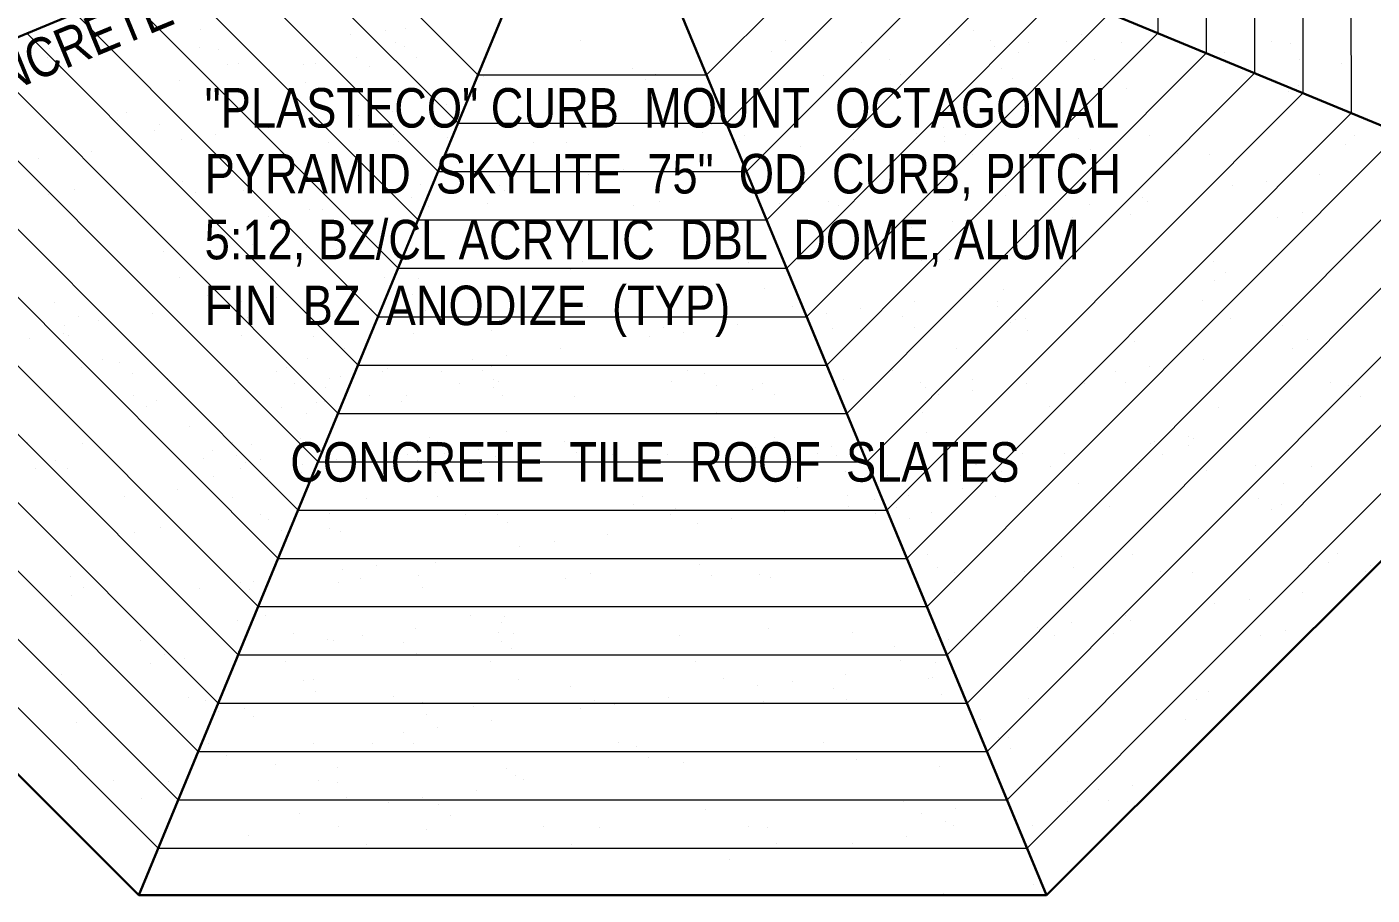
# Model space of a CAD drawing. Header units: inches. Extents: x 12249 to 15396, y 2989 to 4446.
# Drawn here: x 13639.4 to 13945.8, y 3487.5 to 3685.4 of the extents above; entities that cross this region are included whole.
import ezdxf

# ---------------------------------------------------------------- set-up
doc = ezdxf.new("R2010")
doc.units = ezdxf.units.IN
doc.header["$MEASUREMENT"] = 0
doc.layers.add('ROOF LINE', color=7, linetype='Continuous', lineweight=30)
doc.layers.add('ROOFLINE', color=7, linetype='Continuous', lineweight=30)
doc.styles.add('ARCHENT', font='technical.ttf', dxfattribs={"height": 6})

msp = doc.modelspace()

# ---------------------------------------------------------------- linework, layer by layer
at = {"layer": 'ROOF LINE', "color": 93, "lineweight": 9}
for p, q in [((13918.91, 3799.9), (13919.04, 3674.81)), ((13907.92, 3795.34), (13908.04, 3679.36)), ((13896.93, 3790.78), (13897.04, 3683.92)), ((13929.98, 3731.66), (13930.04, 3670.25)), ((13940.98, 3723.47), (13941.04, 3665.7)), ((13742.17, 3674.41), (13705.4, 3711.25)), ((13831, 3711.27), (13794.24, 3674.41)), ((13737.62, 3663.4), (13694.41, 3706.69)), ((13842.01, 3706.72), (13798.8, 3663.4)), ((13733.07, 3652.39), (13683.42, 3702.14)), ((13853.01, 3702.17), (13803.36, 3652.39)), ((13728.52, 3641.38), (13672.43, 3697.58)), ((13864.02, 3697.62), (13807.93, 3641.38)), ((13723.97, 3630.37), (13661.44, 3693.02)), ((13875.02, 3693.07), (13812.49, 3630.37)), ((13719.41, 3619.33), (13650.42, 3688.45)), ((13886.03, 3688.52), (13817.02, 3619.33)), ((13714.85, 3608.31), (13639.42, 3683.89)), ((13897.04, 3683.92), (13821.63, 3608.31)), ((13710.3, 3597.3), (13628.43, 3679.33)), ((13908.04, 3679.36), (13826.2, 3597.3)), ((13705.75, 3586.29), (13617.44, 3674.77)), ((13742.17, 3674.41), (13794.24, 3674.41)), ((13919.04, 3674.81), (13830.76, 3586.29)), ((13701.2, 3575.28), (13606.45, 3670.21)), ((13930.04, 3670.25), (13835.32, 3575.28)), ((13696.65, 3564.27), (13595.46, 3665.65)), ((13941.04, 3665.7), (13839.88, 3564.27)), ((13737.62, 3663.4), (13798.8, 3663.4)), ((13692.1, 3553.26), (13584.47, 3661.09)), ((13952.05, 3661.14), (13844.45, 3553.26)), ((13687.55, 3542.25), (13573.48, 3656.54)), ((13963.05, 3656.59), (13849.01, 3542.25)), ((13683, 3531.24), (13562.49, 3651.98)), ((13733.07, 3652.39), (13803.36, 3652.39)), ((13974.05, 3652.04), (13853.57, 3531.24)), ((13678.45, 3520.23), (13551.5, 3647.42)), ((13985.05, 3647.48), (13858.14, 3520.23)), ((13673.9, 3509.22), (13540.51, 3642.86)), ((13728.52, 3641.38), (13807.93, 3641.38)), ((13996.05, 3642.93), (13862.7, 3509.22)), ((13669.35, 3498.22), (13529.52, 3638.3)), ((14007.05, 3638.37), (13867.26, 3498.22)), ((13723.97, 3630.37), (13812.49, 3630.37)), ((13719.41, 3619.33), (13817.02, 3619.33)), ((13714.85, 3608.31), (13821.63, 3608.31)), ((13710.3, 3597.3), (13826.2, 3597.3)), ((13705.75, 3586.29), (13830.76, 3586.29)), ((13701.2, 3575.28), (13835.32, 3575.28)), ((13696.65, 3564.27), (13839.88, 3564.27)), ((13692.1, 3553.26), (13844.45, 3553.26)), ((13687.55, 3542.25), (13849.01, 3542.25)), ((13683, 3531.24), (13853.57, 3531.24)), ((13678.45, 3520.23), (13858.14, 3520.23)), ((13673.9, 3509.22), (13862.7, 3509.22)), ((13669.35, 3498.22), (13867.26, 3498.22))]:
    msp.add_line(p, q, dxfattribs=at)
at = {"layer": 'ROOF LINE', "color": 93}
for p, q in [((13729.17, 3721.11), (13518.38, 3633.68)), ((13807.16, 3721.13), (14018.07, 3633.81)), ((13752.03, 3698.26), (13664.93, 3487.54)), ((13784.34, 3698.28), (13871.69, 3487.54))]:
    msp.add_line(p, q, dxfattribs=at)
at = {"layer": 'ROOF LINE'}
for p, q in [((13664.93, 3487.54), (13518.38, 3633.68)), ((14018.07, 3633.81), (13871.69, 3487.54)), ((13871.69, 3487.54), (13664.93, 3487.54))]:
    msp.add_line(p, q, dxfattribs=at)
at = {"layer": 'ROOFLINE', "color": 7, "linetype": 'Continuous', "lineweight": 25, "ltscale": 100}
for p, q in [((13668.81, 3684.44), (13668.81, 3684.44)), ((13679.04, 3684.87), (13679.04, 3684.87)), ((13713.18, 3683.52), (13713.18, 3683.52)), ((13720.99, 3684.55), (13720.99, 3684.55)), ((13725.76, 3684.95), (13725.76, 3684.95)), ((13854.95, 3684.54), (13854.95, 3684.54)), ((13879.72, 3683.51), (13879.72, 3683.51)), ((13907.95, 3685.29), (13907.95, 3685.29)), ((13644.58, 3680.49), (13644.58, 3680.49)), ((13678.68, 3680.74), (13678.68, 3680.74)), ((13682.95, 3680.31), (13682.95, 3680.31)), ((13718.86, 3682.09), (13718.86, 3682.09)), ((13723.46, 3681.77), (13723.46, 3681.77)), ((13725.4, 3680.83), (13725.4, 3680.83)), ((13765.57, 3682.17), (13765.57, 3682.17)), ((13812.29, 3682.26), (13812.29, 3682.26)), ((13829.54, 3681.88), (13829.54, 3681.88)), ((13849.59, 3681.3), (13849.59, 3681.3)), ((13859, 3682.34), (13859, 3682.34)), ((13859.72, 3680.87), (13859.72, 3680.87)), ((13867.53, 3681.9), (13867.53, 3681.9)), ((13876.25, 3681.96), (13876.25, 3681.96)), ((13888.86, 3681.8), (13888.86, 3681.8)), ((13922.96, 3682.05), (13922.96, 3682.05)), ((13927.23, 3681.61), (13927.23, 3681.61)), ((13644.21, 3678.42), (13644.21, 3678.42)), ((13649.35, 3677.18), (13649.35, 3677.18)), ((13687.72, 3676.99), (13687.72, 3676.99)), ((13705.12, 3677.09), (13705.12, 3677.09)), ((13714.58, 3678.37), (13714.58, 3678.37)), ((13728.24, 3678.45), (13728.24, 3678.45)), ((13809.08, 3679.84), (13809.08, 3679.84)), ((13835.86, 3677.85), (13835.86, 3677.85)), ((13865.4, 3679.44), (13865.4, 3679.44)), ((13882.57, 3677.93), (13882.57, 3677.93)), ((13912.11, 3679.52), (13912.11, 3679.52)), ((13929.29, 3678.02), (13929.29, 3678.02)), ((13938.85, 3677.04), (13938.85, 3677.04)), ((13646.97, 3675.88), (13646.97, 3675.88)), ((13685.01, 3676.71), (13685.01, 3676.71)), ((13694.58, 3675.74), (13694.58, 3675.74)), ((13702.38, 3676.77), (13702.38, 3676.77)), ((13717.43, 3676.32), (13717.43, 3676.32)), ((13743.33, 3674.06), (13743.33, 3674.06)), ((13777.45, 3675.81), (13777.45, 3675.81)), ((13782.59, 3674.57), (13782.59, 3674.57)), ((13820.97, 3674.38), (13820.97, 3674.38)), ((13838.36, 3674.48), (13838.36, 3674.48)), ((13861.48, 3675.84), (13861.48, 3675.84)), ((13918.48, 3674.36), (13918.48, 3674.36)), ((13674.2, 3673.06), (13674.2, 3673.06)), ((13702.82, 3672.6), (13702.82, 3672.6)), ((13780.22, 3673.27), (13780.22, 3673.27)), ((13863.97, 3673.67), (13863.97, 3673.67)), ((13889.87, 3671.41), (13889.87, 3671.41)), ((13923.99, 3673.16), (13923.99, 3673.16)), ((13929.13, 3671.91), (13929.13, 3671.91)), ((13849.35, 3669.95), (13849.35, 3669.95)), ((13926.75, 3670.62), (13926.75, 3670.62)), ((13662.06, 3665.84), (13662.06, 3665.84)), ((13708.77, 3665.93), (13708.77, 3665.93)), ((13714.9, 3665.06), (13714.9, 3665.06)), ((13722.71, 3666.09), (13722.71, 3666.09)), ((13734.9, 3667.7), (13734.9, 3667.7)), ((13868.15, 3665.09), (13868.15, 3665.09)), ((13660.02, 3663.93), (13660.02, 3663.93)), ((13668.39, 3661.81), (13668.39, 3661.81)), ((13669.64, 3663.11), (13669.64, 3663.11)), ((13694.53, 3662.38), (13694.53, 3662.38)), ((13701.88, 3663.06), (13701.88, 3663.06)), ((13708.9, 3663.61), (13708.9, 3663.61)), ((13715.1, 3661.9), (13715.1, 3661.9)), ((13720.05, 3663.41), (13720.05, 3663.41)), ((13732.36, 3662.64), (13732.36, 3662.64)), ((13748.59, 3663.15), (13748.59, 3663.15)), ((13795.3, 3663.23), (13795.3, 3663.23)), ((13842.02, 3663.32), (13842.02, 3663.32)), ((13848.14, 3662.45), (13848.14, 3662.45)), ((13855.95, 3663.48), (13855.95, 3663.48)), ((13674.52, 3659.75), (13674.52, 3659.75)), ((13682.33, 3660.78), (13682.33, 3660.78)), ((13708.21, 3659.03), (13708.21, 3659.03)), ((13722.81, 3660.88), (13722.81, 3660.88)), ((13723.99, 3659.23), (13723.99, 3659.23)), ((13735.12, 3660.11), (13735.12, 3660.11)), ((13754.92, 3659.12), (13754.92, 3659.12)), ((13762.36, 3659.04), (13762.36, 3659.04)), ((13793.27, 3661.31), (13793.27, 3661.31)), ((13801.63, 3659.2), (13801.63, 3659.2)), ((13802.88, 3660.5), (13802.88, 3660.5)), ((13827.77, 3659.77), (13827.77, 3659.77)), ((13842.14, 3661), (13842.14, 3661)), ((13848.34, 3659.29), (13848.34, 3659.29)), ((13848.42, 3660.41), (13848.42, 3660.41)), ((13853.29, 3660.8), (13853.29, 3660.8)), ((13878.9, 3659.99), (13878.9, 3659.99)), ((13895.13, 3660.5), (13895.13, 3660.5)), ((13939.8, 3658.66), (13939.8, 3658.66)), ((13941.84, 3660.58), (13941.84, 3660.58)), ((13654.15, 3657.07), (13654.15, 3657.07)), ((13807.77, 3657.14), (13807.77, 3657.14)), ((13815.57, 3658.17), (13815.57, 3658.17)), ((13854.74, 3656.38), (13854.74, 3656.38)), ((13856.05, 3658.27), (13856.05, 3658.27)), ((13870.53, 3656.58), (13870.53, 3656.58)), ((13881.66, 3657.46), (13881.66, 3657.46)), ((13901.45, 3656.47), (13901.45, 3656.47)), ((13908.9, 3656.39), (13908.9, 3656.39)), ((13641.95, 3655.46), (13641.95, 3655.46)), ((13775.2, 3652.85), (13775.2, 3652.85)), ((13787.39, 3654.46), (13787.39, 3654.46)), ((13674.95, 3650.24), (13674.95, 3650.24)), ((13729.18, 3649.55), (13729.18, 3649.55)), ((13767.39, 3651.82), (13767.39, 3651.82)), ((13921.73, 3650.2), (13921.73, 3650.2)), ((13933.93, 3651.81), (13933.93, 3651.81)), ((13644.45, 3647.22), (13644.45, 3647.22)), ((13650.3, 3648.27), (13650.3, 3648.27)), ((13677.72, 3647.71), (13677.72, 3647.71)), ((13688.67, 3648.09), (13688.67, 3648.09)), ((13691.16, 3647.31), (13691.16, 3647.31)), ((13727.01, 3646.51), (13727.01, 3646.51)), ((13734.82, 3647.53), (13734.82, 3647.53)), ((13747.02, 3649.14), (13747.02, 3649.14)), ((13748.17, 3648.15), (13748.17, 3648.15)), ((13808.2, 3647.63), (13808.2, 3647.63)), ((13862.42, 3646.94), (13862.42, 3646.94)), ((13893.55, 3646.49), (13893.55, 3646.49)), ((13913.93, 3649.17), (13913.93, 3649.17)), ((13703.76, 3643.7), (13703.76, 3643.7)), ((13706.64, 3643.82), (13706.64, 3643.82)), ((13730.98, 3644.53), (13730.98, 3644.53)), ((13744.28, 3645.16), (13744.28, 3645.16)), ((13777.69, 3644.61), (13777.69, 3644.61)), ((13783.54, 3645.66), (13783.54, 3645.66)), ((13810.96, 3645.1), (13810.96, 3645.1)), ((13821.91, 3645.48), (13821.91, 3645.48)), ((13824.4, 3644.7), (13824.4, 3644.7)), ((13873.55, 3643.86), (13873.55, 3643.86)), ((13881.36, 3644.88), (13881.36, 3644.88)), ((13894.71, 3645.5), (13894.71, 3645.5)), ((13694.44, 3642.22), (13694.44, 3642.22)), ((13850.3, 3641.05), (13850.3, 3641.05)), ((13853.17, 3641.17), (13853.17, 3641.17)), ((13877.51, 3641.88), (13877.51, 3641.88)), ((13890.81, 3642.51), (13890.81, 3642.51)), ((13924.22, 3641.96), (13924.22, 3641.96)), ((13930.08, 3643.01), (13930.08, 3643.01)), ((13840.98, 3639.57), (13840.98, 3639.57)), ((13670.58, 3634.21), (13670.58, 3634.21)), ((13690.77, 3635.75), (13690.77, 3635.75)), ((13703.08, 3634.98), (13703.08, 3634.98)), ((13709.84, 3634.71), (13709.84, 3634.71)), ((13763.1, 3634.47), (13763.1, 3634.47)), ((13765.87, 3631.94), (13765.87, 3631.94)), ((13803.82, 3631.6), (13803.82, 3631.6)), ((13824.01, 3633.14), (13824.01, 3633.14)), ((13843.09, 3632.1), (13843.09, 3632.1)), ((13849.62, 3632.33), (13849.62, 3632.33)), ((13909.64, 3631.82), (13909.64, 3631.82)), ((13674.18, 3628.28), (13674.18, 3628.28)), ((13720.89, 3628.37), (13720.89, 3628.37)), ((13724.94, 3630.32), (13724.94, 3630.32)), ((13728.73, 3628.05), (13728.73, 3628.05)), ((13763.31, 3630.14), (13763.31, 3630.14)), ((13912.4, 3629.29), (13912.4, 3629.29)), ((13708.36, 3625.37), (13708.36, 3625.37)), ((13713.99, 3625.5), (13713.99, 3625.5)), ((13760.71, 3625.59), (13760.71, 3625.59)), ((13807.42, 3625.67), (13807.42, 3625.67)), ((13854.13, 3625.76), (13854.13, 3625.76)), ((13861.97, 3625.44), (13861.97, 3625.44)), ((13871.47, 3627.67), (13871.47, 3627.67)), ((13909.84, 3627.49), (13909.84, 3627.49)), ((13645.68, 3622.59), (13645.68, 3622.59)), ((13680.5, 3624.25), (13680.5, 3624.25)), ((13688.35, 3622.73), (13688.35, 3622.73)), ((13696.16, 3623.76), (13696.16, 3623.76)), ((13705.7, 3622.07), (13705.7, 3622.07)), ((13727.21, 3624.34), (13727.21, 3624.34)), ((13841.6, 3622.75), (13841.6, 3622.75)), ((13860.53, 3622.85), (13860.53, 3622.85)), ((13907.24, 3622.94), (13907.24, 3622.94)), ((13651.24, 3619.37), (13651.24, 3619.37)), ((13667.98, 3620.05), (13667.98, 3620.05)), ((13689.61, 3619.19), (13689.61, 3619.19)), ((13708.46, 3619.54), (13708.46, 3619.54)), ((13718.01, 3621.3), (13718.01, 3621.3)), ((13720.32, 3621.47), (13720.32, 3621.47)), ((13720.78, 3618.77), (13720.78, 3618.77)), ((13730.13, 3620.65), (13730.13, 3620.65)), ((13767.03, 3621.56), (13767.03, 3621.56)), ((13778.92, 3619.98), (13778.92, 3619.98)), ((13813.74, 3621.64), (13813.74, 3621.64)), ((13821.6, 3620.12), (13821.6, 3620.12)), ((13829.4, 3621.15), (13829.4, 3621.15)), ((13838.94, 3619.46), (13838.94, 3619.46)), ((13860.46, 3621.73), (13860.46, 3621.73)), ((13866.86, 3618.82), (13866.86, 3618.82)), ((13913.57, 3618.91), (13913.57, 3618.91)), ((13647.98, 3617.42), (13647.98, 3617.42)), ((13655.78, 3618.44), (13655.78, 3618.44)), ((13745.22, 3616.26), (13745.22, 3616.26)), ((13784.48, 3616.76), (13784.48, 3616.76)), ((13789.03, 3615.83), (13789.03, 3615.83)), ((13801.22, 3617.44), (13801.22, 3617.44)), ((13822.86, 3616.58), (13822.86, 3616.58)), ((13841.71, 3616.93), (13841.71, 3616.93)), ((13863.37, 3618.04), (13863.37, 3618.04)), ((13864.55, 3618.65), (13864.55, 3618.65)), ((13867.31, 3616.12), (13867.31, 3616.12)), ((13925.45, 3617.33), (13925.45, 3617.33)), ((13639.91, 3614.44), (13639.91, 3614.44)), ((13647.72, 3615.47), (13647.72, 3615.47)), ((13647.77, 3613.54), (13647.77, 3613.54)), ((13648.87, 3615.09), (13648.87, 3615.09)), ((13688.28, 3615), (13688.28, 3615)), ((13704.71, 3614.8), (13704.71, 3614.8)), ((13708.9, 3614.57), (13708.9, 3614.57)), ((13727.55, 3615.51), (13727.55, 3615.51)), ((13781.22, 3614.81), (13781.22, 3614.81)), ((13891.76, 3613.61), (13891.76, 3613.61)), ((13931.02, 3614.11), (13931.02, 3614.11)), ((13935.56, 3613.18), (13935.56, 3613.18)), ((13656.56, 3609.66), (13656.56, 3609.66)), ((13703.27, 3609.75), (13703.27, 3609.75)), ((13711.66, 3612.04), (13711.66, 3612.04)), ((13748.65, 3610.52), (13748.65, 3610.52)), ((13760.85, 3612.12), (13760.85, 3612.12)), ((13851.24, 3612.15), (13851.24, 3612.15)), ((13927.76, 3612.16), (13927.76, 3612.16)), ((13651.93, 3607.77), (13651.93, 3607.77)), ((13660.61, 3608.91), (13660.61, 3608.91)), ((13696.38, 3606.88), (13696.38, 3606.88)), ((13698.64, 3607.86), (13698.64, 3607.86)), ((13720.47, 3606.81), (13720.47, 3606.81)), ((13721.51, 3607.58), (13721.51, 3607.58)), ((13733.83, 3606.81), (13733.83, 3606.81)), ((13740.84, 3609.49), (13740.84, 3609.49)), ((13743.09, 3606.97), (13743.09, 3606.97)), ((13745.35, 3607.94), (13745.35, 3607.94)), ((13789.8, 3607.05), (13789.8, 3607.05)), ((13836.52, 3607.13), (13836.52, 3607.13)), ((13887.38, 3606.84), (13887.38, 3606.84)), ((13895.19, 3607.87), (13895.19, 3607.87)), ((13907.38, 3609.47), (13907.38, 3609.47)), ((13663.37, 3606.37), (13663.37, 3606.37)), ((13671.52, 3605.31), (13671.52, 3605.31)), ((13685.94, 3605.97), (13685.94, 3605.97)), ((13688.7, 3603.44), (13688.7, 3603.44)), ((13700.47, 3604.17), (13700.47, 3604.17)), ((13708.27, 3605.2), (13708.27, 3605.2)), ((13710.79, 3605.81), (13710.79, 3605.81)), ((13737.88, 3604), (13737.88, 3604)), ((13745.69, 3605.03), (13745.69, 3605.03)), ((13746.85, 3604.65), (13746.85, 3604.65)), ((13786.26, 3604.56), (13786.26, 3604.56)), ((13793.85, 3606.3), (13793.85, 3606.3)), ((13796.61, 3603.76), (13796.61, 3603.76)), ((13806.87, 3604.13), (13806.87, 3604.13)), ((13825.52, 3605.06), (13825.52, 3605.06)), ((13842.91, 3604.23), (13842.91, 3604.23)), ((13854.75, 3604.97), (13854.75, 3604.97)), ((13867, 3604.16), (13867, 3604.16)), ((13880.36, 3604.16), (13880.36, 3604.16)), ((13889.63, 3604.31), (13889.63, 3604.31)), ((13936.34, 3604.4), (13936.34, 3604.4)), ((13940.38, 3603.65), (13940.38, 3603.65)), ((13663.8, 3601.41), (13663.8, 3601.41)), ((13707.37, 3603.29), (13707.37, 3603.29)), ((13717.51, 3601.32), (13717.51, 3601.32)), ((13725.88, 3601.42), (13725.88, 3601.42)), ((13745.74, 3603.1), (13745.74, 3603.1)), ((13747.83, 3601.44), (13747.83, 3601.44)), ((13764.25, 3601.24), (13764.25, 3601.24)), ((13804.77, 3602.7), (13804.77, 3602.7)), ((13809.63, 3601.6), (13809.63, 3601.6)), ((13844.03, 3603.2), (13844.03, 3603.2)), ((13847, 3601.52), (13847, 3601.52)), ((13854.81, 3602.55), (13854.81, 3602.55)), ((13943.15, 3601.11), (13943.15, 3601.11)), ((13666.57, 3598.87), (13666.57, 3598.87)), ((13668.95, 3600.17), (13668.95, 3600.17)), ((13697.51, 3598.68), (13697.51, 3598.68)), ((13705.32, 3599.71), (13705.32, 3599.71)), ((13707.32, 3599.98), (13707.32, 3599.98)), ((13724.71, 3600.08), (13724.71, 3600.08)), ((13749.9, 3597.33), (13749.9, 3597.33)), ((13796.61, 3597.42), (13796.61, 3597.42)), ((13843.32, 3597.5), (13843.32, 3597.5)), ((13872.42, 3598.77), (13872.42, 3598.77)), ((13910.79, 3598.59), (13910.79, 3598.59)), ((13676.42, 3594.42), (13676.42, 3594.42)), ((13703.19, 3597.25), (13703.19, 3597.25)), ((13701.75, 3591.48), (13701.75, 3591.48)), ((13731.07, 3591.74), (13731.07, 3591.74)), ((13748.76, 3593.13), (13748.76, 3593.13)), ((13809.66, 3591.81), (13809.66, 3591.81)), ((13844.23, 3592.88), (13844.23, 3592.88)), ((13903.98, 3591.93), (13903.98, 3591.93)), ((13905.14, 3591.55), (13905.14, 3591.55)), ((13944.55, 3591.47), (13944.55, 3591.47)), ((13639.58, 3590.64), (13639.58, 3590.64)), ((13652.19, 3590.47), (13652.19, 3590.47)), ((13681.66, 3588.83), (13681.66, 3588.83)), ((13686.29, 3590.72), (13686.29, 3590.72)), ((13690.56, 3590.28), (13690.56, 3590.28)), ((13722.19, 3588.35), (13722.19, 3588.35)), ((13727.66, 3589.22), (13727.66, 3589.22)), ((13728.37, 3588.92), (13728.37, 3588.92)), ((13733, 3590.81), (13733, 3590.81)), ((13742.3, 3589.08), (13742.3, 3589.08)), ((13751.52, 3590.6), (13751.52, 3590.6)), ((13754.5, 3590.69), (13754.5, 3590.69)), ((13761.78, 3590.96), (13761.78, 3590.96)), ((13764.54, 3588.43), (13764.54, 3588.43)), ((13766.92, 3589.72), (13766.92, 3589.72)), ((13805.29, 3589.54), (13805.29, 3589.54)), ((13819.53, 3588.11), (13819.53, 3588.11)), ((13822.68, 3589.64), (13822.68, 3589.64)), ((13845.8, 3591), (13845.8, 3591)), ((13847, 3590.35), (13847, 3590.35)), ((13864.31, 3589.13), (13864.31, 3589.13)), ((13865.66, 3590.19), (13865.66, 3590.19)), ((13866.25, 3588.2), (13866.25, 3588.2)), ((13875.8, 3588.22), (13875.8, 3588.22)), ((13895.29, 3590.48), (13895.29, 3590.48)), ((13896.18, 3590.91), (13896.18, 3590.91)), ((13904.04, 3590.01), (13904.04, 3590.01)), ((13645.9, 3586.61), (13645.9, 3586.61)), ((13679.62, 3586.92), (13679.62, 3586.92)), ((13687.14, 3587.76), (13687.14, 3587.76)), ((13689.23, 3586.1), (13689.23, 3586.1)), ((13692.62, 3586.69), (13692.62, 3586.69)), ((13702.18, 3585.72), (13702.18, 3585.72)), ((13705.65, 3585.9), (13705.65, 3585.9)), ((13709.99, 3586.74), (13709.99, 3586.74)), ((13714.12, 3585.37), (13714.12, 3585.37)), ((13726.11, 3587.94), (13726.11, 3587.94)), ((13728.49, 3586.6), (13728.49, 3586.6)), ((13734.49, 3588.05), (13734.49, 3588.05)), ((13739.64, 3586.4), (13739.64, 3586.4)), ((13746.17, 3587.36), (13746.17, 3587.36)), ((13772.82, 3588.03), (13772.82, 3588.03)), ((13785.43, 3587.86), (13785.43, 3587.86)), ((13823.8, 3587.67), (13823.8, 3587.67)), ((13855.43, 3585.74), (13855.43, 3585.74)), ((13855.8, 3585.59), (13855.8, 3585.59)), ((13863.61, 3586.62), (13863.61, 3586.62)), ((13872.64, 3585.29), (13872.64, 3585.29)), ((13898.06, 3587.95), (13898.06, 3587.95)), ((13919.36, 3585.38), (13919.36, 3585.38)), ((13931.96, 3585.21), (13931.96, 3585.21)), ((13641.27, 3584.72), (13641.27, 3584.72)), ((13648.72, 3584.64), (13648.72, 3584.64)), ((13681.81, 3583.03), (13681.81, 3583.03)), ((13687.98, 3584.8), (13687.98, 3584.8)), ((13694.12, 3582.74), (13694.12, 3582.74)), ((13701.93, 3583.77), (13701.93, 3583.77)), ((13732.43, 3583.91), (13732.43, 3583.91)), ((13734.69, 3584.89), (13734.69, 3584.89)), ((13742.4, 3583.87), (13742.4, 3583.87)), ((13779.15, 3584), (13779.15, 3584)), ((13825.86, 3584.08), (13825.86, 3584.08)), ((13835.43, 3583.11), (13835.43, 3583.11)), ((13843.23, 3584.13), (13843.23, 3584.13)), ((13852.19, 3583.25), (13852.19, 3583.25)), ((13861.48, 3584.15), (13861.48, 3584.15)), ((13892.7, 3584.71), (13892.7, 3584.71)), ((13908.19, 3584.24), (13908.19, 3584.24)), ((13673.74, 3580.06), (13673.74, 3580.06)), ((13815.05, 3580.42), (13815.05, 3580.42)), ((13852.47, 3580.25), (13852.47, 3580.25)), ((13878.97, 3581.26), (13878.97, 3581.26)), ((13925.68, 3581.35), (13925.68, 3581.35)), ((13653.74, 3577.42), (13653.74, 3577.42)), ((13661.55, 3578.45), (13661.55, 3578.45)), ((13686.2, 3578.22), (13686.2, 3578.22)), ((13716.68, 3577.8), (13716.68, 3577.8)), ((13732.92, 3578.31), (13732.92, 3578.31)), ((13777.59, 3576.47), (13777.59, 3576.47)), ((13779.63, 3578.39), (13779.63, 3578.39)), ((13826.34, 3578.48), (13826.34, 3578.48)), ((13826.47, 3576.16), (13826.47, 3576.16)), ((13832.47, 3577.61), (13832.47, 3577.61)), ((13837.61, 3575.96), (13837.61, 3575.96)), ((13840.27, 3578.64), (13840.27, 3578.64)), ((13860.05, 3578.39), (13860.05, 3578.39)), ((13885.95, 3576.13), (13885.95, 3576.13)), ((13920.07, 3577.87), (13920.07, 3577.87)), ((13925.21, 3576.63), (13925.21, 3576.63)), ((13692.53, 3574.19), (13692.53, 3574.19)), ((13694.55, 3573.23), (13694.55, 3573.23)), ((13708.32, 3574.38), (13708.32, 3574.38)), ((13719.45, 3575.27), (13719.45, 3575.27)), ((13739.24, 3574.28), (13739.24, 3574.28)), ((13746.69, 3574.2), (13746.69, 3574.2)), ((13785.95, 3574.36), (13785.95, 3574.36)), ((13787.2, 3575.66), (13787.2, 3575.66)), ((13799.9, 3573.32), (13799.9, 3573.32)), ((13812.09, 3574.93), (13812.09, 3574.93)), ((13832.67, 3574.45), (13832.67, 3574.45)), ((13840.38, 3573.42), (13840.38, 3573.42)), ((13845.43, 3574.67), (13845.43, 3574.67)), ((13922.83, 3575.34), (13922.83, 3575.34)), ((13664.04, 3570.21), (13664.04, 3570.21)), ((13669.89, 3571.26), (13669.89, 3571.26)), ((13697.31, 3570.7), (13697.31, 3570.7)), ((13708.26, 3571.08), (13708.26, 3571.08)), ((13710.75, 3570.3), (13710.75, 3570.3)), ((13748.78, 3572.54), (13748.78, 3572.54)), ((13792.09, 3572.3), (13792.09, 3572.3)), ((13751.71, 3566.98), (13751.71, 3566.98)), ((13759.52, 3568.01), (13759.52, 3568.01)), ((13771.72, 3569.61), (13771.72, 3569.61)), ((13731.34, 3564.3), (13731.34, 3564.3)), ((13844.5, 3565.13), (13844.5, 3565.13)), ((13874.98, 3564.71), (13874.98, 3564.71)), ((13891.21, 3565.21), (13891.21, 3565.21)), ((13937.92, 3565.3), (13937.92, 3565.3)), ((13711.34, 3561.67), (13711.34, 3561.67)), ((13719.14, 3562.69), (13719.14, 3562.69)), ((13732.5, 3563.31), (13732.5, 3563.31)), ((13767.86, 3560.82), (13767.86, 3560.82)), ((13792.52, 3562.79), (13792.52, 3562.79)), ((13806.24, 3560.64), (13806.24, 3560.64)), ((13846.75, 3562.1), (13846.75, 3562.1)), ((13850.82, 3561.1), (13850.82, 3561.1)), ((13866.61, 3561.29), (13866.61, 3561.29)), ((13877.74, 3562.17), (13877.74, 3562.17)), ((13897.53, 3561.18), (13897.53, 3561.18)), ((13904.98, 3561.11), (13904.98, 3561.11)), ((13935.88, 3563.38), (13935.88, 3563.38)), ((13944.25, 3561.27), (13944.25, 3561.27)), ((13945.49, 3562.57), (13945.49, 3562.57)), ((13649.46, 3560.07), (13649.46, 3560.07)), ((13652.22, 3557.54), (13652.22, 3557.54)), ((13688.09, 3558.86), (13688.09, 3558.86)), ((13690.96, 3558.98), (13690.96, 3558.98)), ((13710.36, 3558.74), (13710.36, 3558.74)), ((13715.3, 3559.69), (13715.3, 3559.69)), ((13728.6, 3560.32), (13728.6, 3560.32)), ((13729.44, 3557.7), (13729.44, 3557.7)), ((13762.01, 3559.77), (13762.01, 3559.77)), ((13795.28, 3560.26), (13795.28, 3560.26)), ((13808.73, 3559.86), (13808.73, 3559.86)), ((13649.66, 3555.74), (13649.66, 3555.74)), ((13678.77, 3557.38), (13678.77, 3557.38)), ((13690.17, 3557.2), (13690.17, 3557.2)), ((13917.81, 3554.92), (13917.81, 3554.92)), ((13930.01, 3556.52), (13930.01, 3556.52)), ((13740.48, 3551.36), (13740.48, 3551.36)), ((13910.01, 3553.89), (13910.01, 3553.89)), ((13647.06, 3551.19), (13647.06, 3551.19)), ((13687.41, 3550.14), (13687.41, 3550.14)), ((13693.77, 3551.27), (13693.77, 3551.27)), ((13727.95, 3548.36), (13727.95, 3548.36)), ((13747.43, 3549.63), (13747.43, 3549.63)), ((13748.32, 3551.04), (13748.32, 3551.04)), ((13808.33, 3548.3), (13808.33, 3548.3)), ((13869.63, 3548.57), (13869.63, 3548.57)), ((13877.44, 3549.6), (13877.44, 3549.6)), ((13889.63, 3551.21), (13889.63, 3551.21)), ((13890.79, 3550.22), (13890.79, 3550.22)), ((13653.38, 3547.16), (13653.38, 3547.16)), ((13665.27, 3545.58), (13665.27, 3545.58)), ((13700.1, 3547.24), (13700.1, 3547.24)), ((13707.95, 3545.72), (13707.95, 3545.72)), ((13709.26, 3545.48), (13709.26, 3545.48)), ((13715.76, 3546.75), (13715.76, 3546.75)), ((13746.81, 3547.33), (13746.81, 3547.33)), ((13747.63, 3545.3), (13747.63, 3545.3)), ((13750.19, 3547.09), (13750.19, 3547.09)), ((13788.15, 3546.76), (13788.15, 3546.76)), ((13827.41, 3547.26), (13827.41, 3547.26)), ((13846.38, 3545.77), (13846.38, 3545.77)), ((13849.26, 3545.89), (13849.26, 3545.89)), ((13873.59, 3546.59), (13873.59, 3546.59)), ((13886.89, 3547.23), (13886.89, 3547.23)), ((13920.31, 3546.68), (13920.31, 3546.68)), ((13926.16, 3547.73), (13926.16, 3547.73)), ((13670.84, 3542.36), (13670.84, 3542.36)), ((13687.57, 3543.04), (13687.57, 3543.04)), ((13709.21, 3542.18), (13709.21, 3542.18)), ((13725.29, 3545.06), (13725.29, 3545.06)), ((13728.06, 3542.53), (13728.06, 3542.53)), ((13749.72, 3543.64), (13749.72, 3543.64)), ((13837.06, 3544.29), (13837.06, 3544.29)), ((13667.57, 3540.41), (13667.57, 3540.41)), ((13675.38, 3541.43), (13675.38, 3541.43)), ((13698.32, 3540.66), (13698.32, 3540.66)), ((13745.03, 3540.75), (13745.03, 3540.75)), ((13791.74, 3540.83), (13791.74, 3540.83)), ((13838.46, 3540.92), (13838.46, 3540.92)), ((13846.3, 3540.6), (13846.3, 3540.6)), ((13647.2, 3537.72), (13647.2, 3537.72)), ((13702.34, 3536.46), (13702.34, 3536.46)), ((13704.64, 3536.63), (13704.64, 3536.63)), ((13751.36, 3536.72), (13751.36, 3536.72)), ((13798.07, 3536.8), (13798.07, 3536.8)), ((13813.73, 3536.31), (13813.73, 3536.31)), ((13825.92, 3537.91), (13825.92, 3537.91)), ((13844.78, 3536.89), (13844.78, 3536.89)), ((13845.7, 3537.05), (13845.7, 3537.05)), ((13905.72, 3536.54), (13905.72, 3536.54)), ((13705.1, 3533.93), (13705.1, 3533.93)), ((13763.24, 3535.14), (13763.24, 3535.14)), ((13805.92, 3535.28), (13805.92, 3535.28)), ((13823.26, 3534.62), (13823.26, 3534.62)), ((13847.69, 3533.19), (13847.69, 3533.19)), ((13908.49, 3534), (13908.49, 3534)), ((13676.16, 3532.65), (13676.16, 3532.65)), ((13680.2, 3531.9), (13680.2, 3531.9)), ((13689.03, 3529.96), (13689.03, 3529.96)), ((13722.87, 3532.74), (13722.87, 3532.74)), ((13729.54, 3531.42), (13729.54, 3531.42)), ((13741.11, 3530.57), (13741.11, 3530.57)), ((13765.54, 3529.96), (13765.54, 3529.96)), ((13768.81, 3531.92), (13768.81, 3531.92)), ((13773.35, 3530.99), (13773.35, 3530.99)), ((13785.55, 3532.6), (13785.55, 3532.6)), ((13807.18, 3531.73), (13807.18, 3531.73)), ((13826.03, 3532.09), (13826.03, 3532.09)), ((13867.55, 3532.39), (13867.55, 3532.39)), ((13905.93, 3532.21), (13905.93, 3532.21)), ((13650.61, 3526.84), (13650.61, 3526.84)), ((13682.97, 3529.36), (13682.97, 3529.36)), ((13691.12, 3528.3), (13691.12, 3528.3)), ((13730.38, 3528.8), (13730.38, 3528.8)), ((13745.17, 3527.28), (13745.17, 3527.28)), ((13856.61, 3527.57), (13856.61, 3527.57)), ((13903.32, 3527.65), (13903.32, 3527.65)), ((13725.17, 3524.65), (13725.17, 3524.65)), ((13732.97, 3525.68), (13732.97, 3525.68)), ((13680.7, 3522.04), (13680.7, 3522.04)), ((13704.79, 3521.97), (13704.79, 3521.97)), ((13718.15, 3521.97), (13718.15, 3521.97)), ((13727.42, 3522.12), (13727.42, 3522.12)), ((13774.13, 3522.21), (13774.13, 3522.21)), ((13778.17, 3521.46), (13778.17, 3521.46)), ((13820.84, 3522.29), (13820.84, 3522.29)), ((13860.63, 3523.37), (13860.63, 3523.37)), ((13862.94, 3523.54), (13862.94, 3523.54)), ((13863.39, 3520.84), (13863.39, 3520.84)), ((13684.79, 3519.33), (13684.79, 3519.33)), ((13692.6, 3520.36), (13692.6, 3520.36)), ((13780.94, 3518.92), (13780.94, 3518.92)), ((13789.09, 3517.86), (13789.09, 3517.86)), ((13828.36, 3518.36), (13828.36, 3518.36)), ((13839.08, 3520.13), (13839.08, 3520.13)), ((13887.84, 3518.33), (13887.84, 3518.33)), ((13696.02, 3517.41), (13696.02, 3517.41)), ((13710.21, 3516.58), (13710.21, 3516.58)), ((13748.58, 3516.4), (13748.58, 3516.4)), ((13750.67, 3514.73), (13750.67, 3514.73)), ((13847.32, 3516.87), (13847.32, 3516.87)), ((13659.17, 3513.63), (13659.17, 3513.63)), ((13671.78, 3513.46), (13671.78, 3513.46)), ((13705.89, 3513.71), (13705.89, 3513.71)), ((13710.15, 3513.27), (13710.15, 3513.27)), ((13752.6, 3513.8), (13752.6, 3513.8)), ((13883.46, 3511.56), (13883.46, 3511.56)), ((13891.27, 3512.58), (13891.27, 3512.58)), ((13665.5, 3509.6), (13665.5, 3509.6)), ((13712.21, 3509.68), (13712.21, 3509.68)), ((13721.78, 3508.71), (13721.78, 3508.71)), ((13729.59, 3509.73), (13729.59, 3509.73)), ((13741.78, 3511.34), (13741.78, 3511.34)), ((13839, 3508.95), (13839, 3508.95)), ((13863.09, 3508.87), (13863.09, 3508.87)), ((13876.44, 3508.88), (13876.44, 3508.88)), ((13885.71, 3509.03), (13885.71, 3509.03)), ((13701.4, 3506.02), (13701.4, 3506.02)), ((13733.08, 3508.29), (13733.08, 3508.29)), ((13735.85, 3505.76), (13735.85, 3505.76)), ((13793.99, 3506.96), (13793.99, 3506.96)), ((13843.08, 3506.24), (13843.08, 3506.24)), ((13850.89, 3507.27), (13850.89, 3507.27)), ((13710.43, 3503.1), (13710.43, 3503.1)), ((13730.49, 3502.52), (13730.49, 3502.52)), ((13757.15, 3503.18), (13757.15, 3503.18)), ((13769.75, 3503.02), (13769.75, 3503.02)), ((13803.86, 3503.27), (13803.86, 3503.27)), ((13808.13, 3502.83), (13808.13, 3502.83)), ((13848.64, 3504.29), (13848.64, 3504.29)), ((13850.57, 3503.35), (13850.57, 3503.35)), ((13868.5, 3503.49), (13868.5, 3503.49)), ((13689.98, 3501.06), (13689.98, 3501.06)), ((13827.56, 3499.29), (13827.56, 3499.29)), ((13839.75, 3500.9), (13839.75, 3500.9)), ((13716.76, 3499.07), (13716.76, 3499.07)), ((13763.47, 3499.15), (13763.47, 3499.15)), ((13810.18, 3499.24), (13810.18, 3499.24)), ((13819.75, 3498.26), (13819.75, 3498.26)), ((13799.38, 3495.58), (13799.38, 3495.58)), ((13848.27, 3487.96), (13848.27, 3487.96)), ((13868.73, 3490.01), (13868.73, 3490.01))]:
    msp.add_line(p, q, dxfattribs=at)

# ---------------------------------------------------------------- texts
at = {"layer": 'ROOFLINE', "color": 7, "linetype": 'Continuous', "lineweight": 9, "ltscale": 0.5, "insert": (13544.57, 3642.84), "char_height": 9, "attachment_point": 1, "rotation": 22.3772, "style": 'ARCHENT'}
msp.add_mtext('PRE -FORMED  CONCRETE  TILE  HIPS', dxfattribs=at)
at = {"layer": 'ROOFLINE', "color": 7, "linetype": 'Continuous', "lineweight": 20, "ltscale": 0.5, "insert": (13679.9, 3671.41), "char_height": 9, "attachment_point": 1, "style": 'ARCHENT'}
msp.add_mtext('"PLASTECO" CURB  MOUNT  OCTAGONAL\\PPYRAMID  SKYLITE  75"  OD  CURB, PITCH \\P5:12, BZ/CL ACRYLIC  DBL  DOME, ALUM  \\PFIN  BZ  ANODIZE  (TYP)', dxfattribs=at)
at = {"layer": 'ROOFLINE', "color": 7, "linetype": 'Continuous', "lineweight": 9, "ltscale": 0.5, "insert": (13699.41, 3590.74), "char_height": 9, "attachment_point": 1, "style": 'ARCHENT'}
msp.add_mtext('CONCRETE  TILE  ROOF  SLATES', dxfattribs=at)

doc.saveas('drawing.dxf')
